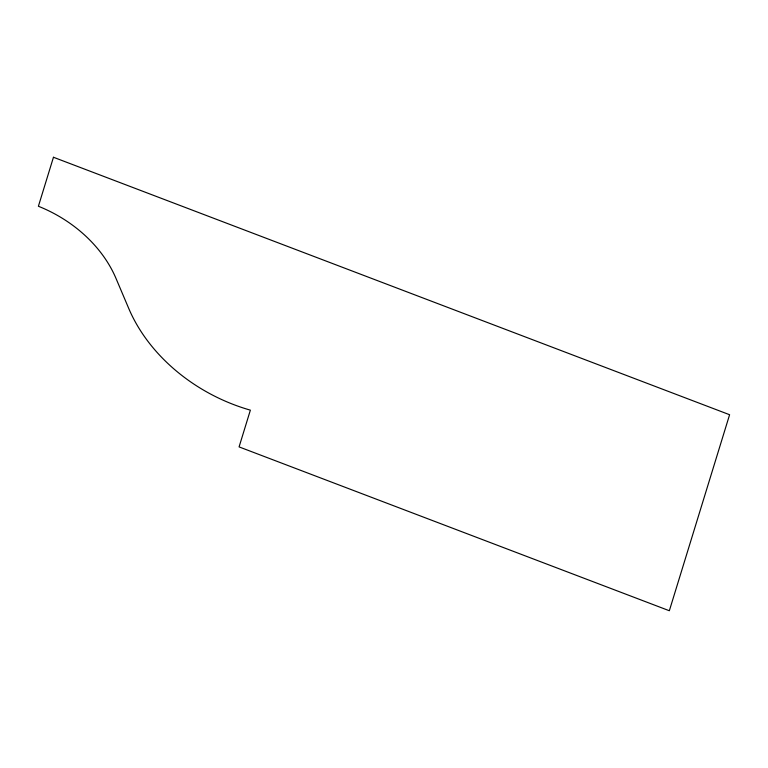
<?xml version="1.0" encoding="UTF-8"?>
<svg xmlns="http://www.w3.org/2000/svg" width="768" height="768" viewBox="0 0 768 768"><rect width="100%" height="100%" fill="white"/><g stroke="black" fill="none" stroke-linecap="round" stroke-linejoin="round"><path stroke-width="1.15" d="M53.462 157.258L38.4 206.256A119.626 92.438 26.5 0 1 115.968 278.342L128.746 308.467A157.824 121.958 26.5 0 0 250.378 410.15L239.078 446.899L669.341 610.742L729.6 414.73L53.462 157.258"/></g></svg>
